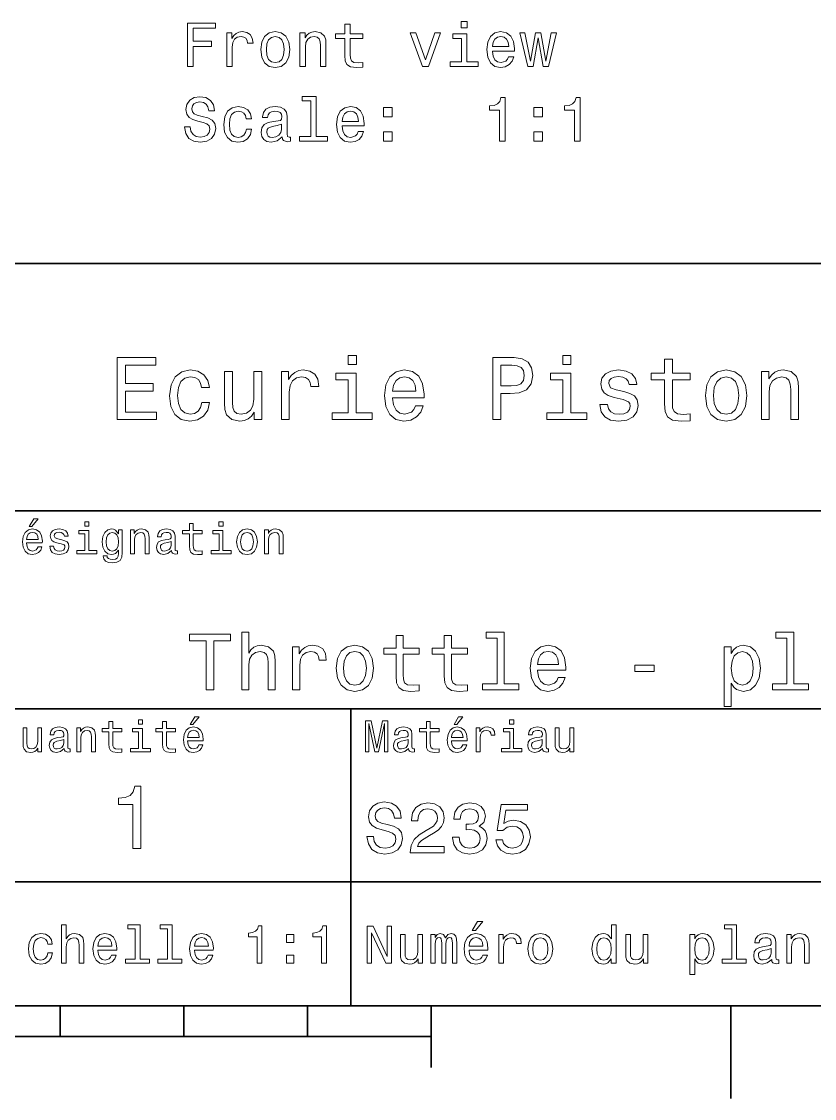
# Model space of a CAD drawing. Extents: x 0 to 297, y 0 to 210.
# Drawn here: x 165.4 to 229.5, y 2.5 to 89.5 of the extents above; entities that cross this region are included whole.
import ezdxf

# ---------------------------------------------------------------- set-up
doc = ezdxf.new("R2010")
doc.units = 0

msp = doc.modelspace()

# ---------------------------------------------------------------- linework, layer by layer
at = {"color": 7, "lineweight": 35}
for p, q in [((97, 70), (287, 70)), ((162, 50), (287, 50)), ((162, 34), (287, 34)), ((162, 20), (287, 20)), ((10, 10), (287, 10)), ((97, 10), (287, 10)), ((98.5, 7.5), (198.5, 7.5))]:
    msp.add_line(p, q, dxfattribs=at)
at = {"color": 7, "lineweight": 35, "ltscale": 0.35}
msp.add_line((192, 20), (192, 34), dxfattribs=at)
at = {"color": 7, "lineweight": 35, "ltscale": 0.25}
msp.add_line((192, 10), (192, 20), dxfattribs=at)
at = {"color": 7, "lineweight": 35, "ltscale": 0.0625}
for p, q in [((168.5, 10), (168.5, 7.5)), ((178.5, 10), (178.5, 7.5)), ((188.5, 10), (188.5, 7.5))]:
    msp.add_line(p, q, dxfattribs=at)
at = {"color": 7, "lineweight": 35, "ltscale": 0.125}
msp.add_line((198.5, 10), (198.5, 5), dxfattribs=at)
at = {"color": 7, "lineweight": 35, "ltscale": 0.1875}
msp.add_line((222.699997, 10), (222.699997, 2.5), dxfattribs=at)
at = {"color": 7, "lineweight": 13}
for points in [[(178.777924, 85.927078), (179.246948, 85.927078), (179.246948, 87.535866), (180.719574, 87.535866), (180.719574, 87.954453), (179.246948, 87.954453), (179.246948, 89.003448), (181.057465, 89.003448), (181.057465, 89.427078), (178.777924, 89.427078)], [(191.507034, 88.166275), (191.507034, 86.809647), (191.537292, 86.37088), (191.678497, 86.068291), (191.960922, 85.891777), (192.440033, 85.831261), (192.964523, 85.856476), (192.964523, 86.239761), (192.581238, 86.209496), (192.233261, 86.249847), (192.046661, 86.375923), (191.965973, 86.587738), (191.950836, 86.885292), (191.950836, 88.166275), (192.964523, 88.166275), (192.964523, 88.54451), (191.950836, 88.54451), (191.950836, 89.336304), (191.507034, 89.336304), (191.507034, 88.54451), (190.740463, 88.54451), (190.740463, 88.166275)], [(201.391754, 89.548119), (200.922745, 89.548119), (200.922745, 89.043793), (201.391754, 89.043793)], [(181.970291, 85.927078), (182.414093, 85.927078), (182.414093, 87.475349), (182.459488, 87.848549), (182.595657, 88.115837), (182.817551, 88.277222), (183.115097, 88.332695), (183.337006, 88.297394), (183.503433, 88.196533), (183.604294, 88.025063), (183.639603, 87.793076), (184.08844, 87.793076), (184.027924, 88.201576), (183.861496, 88.49408), (183.584122, 88.670593), (183.205887, 88.73111), (182.948669, 88.690765), (182.726776, 88.589905), (182.53009, 88.418434), (182.373749, 88.186447), (182.373749, 88.635292), (181.970291, 88.635292)], [(184.708771, 87.278664), (184.789459, 86.663391), (185.021439, 86.209496), (185.389603, 85.927078), (185.883835, 85.831261), (186.373032, 85.927078), (186.74118, 86.204453), (186.973175, 86.658348), (187.058914, 87.278664), (186.973175, 87.893936), (186.74118, 88.352867), (186.373032, 88.630249), (185.883835, 88.73111), (185.389603, 88.630249), (185.021439, 88.347824), (184.789459, 87.893936)], [(185.162659, 87.283707), (185.208038, 87.737595), (185.349258, 88.065407), (185.576202, 88.267136), (185.883835, 88.337738), (186.186432, 88.267136), (186.413376, 88.07045), (186.554581, 87.737595), (186.605011, 87.283707), (186.554581, 86.824776), (186.413376, 86.49192), (186.186432, 86.290192), (185.883835, 86.224632), (185.576202, 86.290192), (185.349258, 86.49192), (185.208038, 86.824776)], [(187.875916, 85.927078), (188.319717, 85.927078), (188.319717, 87.490479), (188.365097, 87.848549), (188.511353, 88.110794), (188.738297, 88.272179), (189.040894, 88.332695), (189.282974, 88.282265), (189.434265, 88.146095), (189.509918, 87.919151), (189.535126, 87.616562), (189.535126, 85.927078), (189.978943, 85.927078), (189.978943, 87.707336), (189.958771, 88.065407), (189.867981, 88.362961), (189.570435, 88.635292), (189.106461, 88.73111), (188.849258, 88.695808), (188.632401, 88.599991), (188.445801, 88.438606), (188.299545, 88.221748), (188.299545, 88.635292), (187.875916, 88.635292)], [(197.795944, 85.927078), (198.264954, 85.927078), (199.253433, 88.635292), (198.794495, 88.635292), (198.032974, 86.451576), (197.256317, 88.635292), (196.792343, 88.635292)], [(201.376633, 86.300278), (201.376633, 88.54451), (200.236862, 88.54451), (200.236862, 88.166275), (200.932831, 88.166275), (200.932831, 86.300278), (200.025055, 86.300278), (200.025055, 85.927078), (202.294495, 85.927078), (202.294495, 86.300278)], [(203.444351, 87.15258), (205.219574, 87.15258), (205.224609, 87.359352), (205.143921, 87.939323), (204.922028, 88.373047), (204.569, 88.635292), (204.099976, 88.73111), (203.641037, 88.630249), (203.28801, 88.347824), (203.061066, 87.888893), (202.980377, 87.283707), (203.05603, 86.663391), (203.282974, 86.209496), (203.630951, 85.927078), (204.084839, 85.831261), (204.47821, 85.89682), (204.80098, 86.068291), (205.03801, 86.340622), (205.174179, 86.703735), (204.735413, 86.703735), (204.644638, 86.502007), (204.513519, 86.350708), (204.14032, 86.229675), (203.852859, 86.285149), (203.636002, 86.461662), (203.494781, 86.749123), (203.444351, 87.137451)], [(203.444351, 87.52578), (203.499832, 87.873764), (203.636002, 88.130966), (203.842773, 88.287308), (204.115112, 88.342781), (204.382401, 88.287308), (204.589172, 88.130966), (204.71524, 87.873764), (204.760635, 87.52578)], [(206.732544, 85.927078), (207.136002, 88.226791), (207.539459, 85.927078), (207.963089, 85.927078), (208.628784, 88.635292), (208.200119, 88.635292), (207.751266, 86.335579), (207.352859, 88.635292), (206.914093, 88.635292), (206.515686, 86.335579), (206.066833, 88.635292), (205.643204, 88.635292), (206.308899, 85.927078)], [(179.014954, 81.035149), (178.55603, 81.035149), (178.656891, 80.500565), (178.909058, 80.107193), (179.297379, 79.870163), (179.821869, 79.784431), (180.341324, 79.86512), (180.72966, 80.087021), (180.976776, 80.435005), (181.067551, 80.893936), (180.991898, 81.30748), (180.78009, 81.574776), (180.437149, 81.751289), (179.97821, 81.882408), (179.584839, 81.978233), (179.327637, 82.08918), (179.181381, 82.250565), (179.136002, 82.502731), (179.181381, 82.729675), (179.312515, 82.901146), (179.514236, 83.017136), (179.791611, 83.05748), (180.074036, 83.00705), (180.295944, 82.87088), (180.4422, 82.643936), (180.512802, 82.336304), (180.971725, 82.336304), (180.971725, 82.34639), (180.891037, 82.82045), (180.654007, 83.173477), (180.280807, 83.395378), (179.776489, 83.471024), (179.322601, 83.395378), (178.969574, 83.183563), (178.74263, 82.855751), (178.661926, 82.432121), (178.727493, 82.053879), (178.919144, 81.796677), (179.221725, 81.625206), (179.635269, 81.49408), (180.043777, 81.37809), (180.35141, 81.267136), (180.53801, 81.105751), (180.603577, 80.843506), (180.54306, 80.576218), (180.386719, 80.374489), (180.149689, 80.248405), (179.842041, 80.208061), (179.499115, 80.263535), (179.236862, 80.424919), (179.070435, 80.687164)], [(188.758469, 83.12809), (188.758469, 80.253448), (187.845657, 80.253448), (187.845657, 79.880249), (190.110062, 79.880249), (190.110062, 80.253448), (189.202286, 80.253448), (189.202286, 83.501289), (188.062515, 83.501289), (188.062515, 83.12809)], [(204.009201, 79.880249), (204.468124, 79.880249), (204.468124, 83.405464), (204.125183, 83.405464), (204.034409, 83.097832), (203.852859, 82.891052), (203.57547, 82.77002), (203.1922, 82.729675), (203.1922, 82.371605), (204.009201, 82.371605)], [(210.081238, 79.880249), (210.540176, 79.880249), (210.540176, 83.405464), (210.197235, 83.405464), (210.106461, 83.097832), (209.924896, 82.891052), (209.647522, 82.77002), (209.264236, 82.729675), (209.264236, 82.371605), (210.081238, 82.371605)], [(183.528641, 81.690765), (183.967407, 81.690765), (183.876633, 82.094223), (183.659775, 82.411949), (183.321869, 82.608635), (182.883118, 82.68428), (182.398972, 82.58342), (182.030807, 82.300995), (181.798828, 81.842064), (181.718124, 81.226791), (181.793777, 80.616562), (182.020721, 80.162666), (182.378784, 79.880249), (182.867981, 79.784431), (183.301697, 79.860077), (183.639603, 80.071892), (183.871582, 80.404747), (183.972458, 80.848549), (183.548828, 80.848549), (183.473175, 80.566132), (183.331955, 80.354309), (183.130234, 80.22319), (182.883118, 80.182846), (182.575485, 80.248405), (182.353577, 80.450134), (182.217407, 80.777946), (182.172012, 81.24192), (182.217407, 81.695808), (182.358612, 82.023621), (182.585571, 82.225349), (182.883118, 82.295952), (183.145355, 82.250565), (183.342041, 82.134575), (183.473175, 81.942932)], [(186.448669, 80.233276), (186.448669, 80.218147), (186.473892, 80.046677), (186.549545, 79.925636), (186.867264, 79.829819), (187.11438, 79.870163), (187.11438, 80.213104), (187.008469, 80.197975), (186.867264, 80.263535), (186.842041, 80.465263), (186.842041, 81.867279), (186.781525, 82.225349), (186.605011, 82.477509), (186.297379, 82.628807), (185.863663, 82.68428), (185.440033, 82.623764), (185.12735, 82.452293), (184.930664, 82.185005), (184.865097, 81.831978), (184.865097, 81.80172), (185.263519, 81.80172), (185.298828, 82.013535), (185.409775, 82.164833), (185.591324, 82.255608), (185.848526, 82.290909), (186.095657, 82.265694), (186.272171, 82.190048), (186.378067, 82.058922), (186.413376, 81.877365), (186.393204, 81.66555), (186.312515, 81.559647), (186.110779, 81.509209), (185.732544, 81.468864), (185.298828, 81.37809), (184.99118, 81.216705), (184.809631, 80.964546), (184.75415, 80.591347), (184.804581, 80.258492), (184.960922, 80.011375), (185.213089, 79.855034), (185.561066, 79.799561), (186.03009, 79.905464)], [(191.300262, 81.105751), (193.075485, 81.105751), (193.080521, 81.312523), (192.999832, 81.892494), (192.777924, 82.326218), (192.424896, 82.588463), (191.955887, 82.68428), (191.496948, 82.58342), (191.143921, 82.300995), (190.916977, 81.842064), (190.836288, 81.236877), (190.911926, 80.616562), (191.138885, 80.162666), (191.486862, 79.880249), (191.94075, 79.784431), (192.334122, 79.849991), (192.656891, 80.021461), (192.893921, 80.293793), (193.03009, 80.656906), (192.591324, 80.656906), (192.500549, 80.455177), (192.369431, 80.303879), (191.996231, 80.182846), (191.708771, 80.238319), (191.491898, 80.414833), (191.350693, 80.702293), (191.300262, 81.090622)], [(191.300262, 81.478951), (191.355743, 81.826935), (191.491898, 82.084137), (191.698669, 82.240479), (191.971008, 82.295952), (192.238297, 82.240479), (192.445068, 82.084137), (192.571152, 81.826935), (192.616547, 81.478951)], [(194.643921, 81.837021), (195.33989, 81.837021), (195.33989, 82.588463), (194.643921, 82.588463)], [(206.78801, 81.837021), (207.483978, 81.837021), (207.483978, 82.588463), (206.78801, 82.588463)], [(186.398239, 80.828377), (186.337723, 80.566132), (186.176346, 80.364395), (185.934265, 80.233276), (185.636719, 80.187889), (185.445068, 80.213104), (185.308914, 80.293793), (185.223175, 80.435005), (185.197952, 80.631691), (185.218124, 80.808205), (185.298828, 80.93428), (185.621582, 81.075493), (186.03009, 81.136009), (186.398239, 81.25705)], [(194.643921, 79.880249), (195.33989, 79.880249), (195.33989, 80.631691), (194.643921, 80.631691)], [(206.78801, 79.880249), (207.483978, 79.880249), (207.483978, 80.631691), (206.78801, 80.631691)], [(173.109512, 57.381123), (176.279541, 57.381123), (176.279541, 57.986309), (173.772339, 57.986309), (173.772339, 59.679394), (176.005768, 59.679394), (176.005768, 60.277374), (173.772339, 60.277374), (173.772339, 61.775936), (176.221893, 61.775936), (176.221893, 62.381123), (173.109512, 62.381123)], [(192.439484, 62.554031), (191.769455, 62.554031), (191.769455, 61.833572), (192.439484, 61.833572)], [(203.462524, 57.381123), (204.125351, 57.381123), (204.125351, 59.492073), (204.860229, 59.492073), (205.602295, 59.528095), (206.193085, 59.780258), (206.574921, 60.270172), (206.704605, 60.940201), (206.603745, 61.559795), (206.315552, 62.013687), (205.840057, 62.287464), (205.191635, 62.381123), (203.462524, 62.381123)], [(209.788177, 62.554031), (209.118149, 62.554031), (209.118149, 61.833572), (209.788177, 61.833572)], [(217.353027, 60.579971), (217.353027, 58.64193), (217.396255, 58.015129), (217.597992, 57.582851), (218.001434, 57.330688), (218.685883, 57.244236), (219.43515, 57.280258), (219.43515, 57.827808), (218.887604, 57.78458), (218.390488, 57.842216), (218.123917, 58.022331), (218.008652, 58.324928), (217.98703, 58.75), (217.98703, 60.579971), (219.43515, 60.579971), (219.43515, 61.120316), (217.98703, 61.120316), (217.98703, 62.251438), (217.353027, 62.251438), (217.353027, 61.120316), (216.257935, 61.120316), (216.257935, 60.579971)], [(179.932281, 59.967579), (180.559082, 59.967579), (180.429398, 60.543945), (180.119598, 60.997837), (179.636887, 61.278816), (179.010086, 61.386887), (178.318436, 61.242794), (177.792511, 60.839336), (177.46109, 60.183716), (177.345825, 59.304752), (177.453888, 58.432995), (177.778091, 57.78458), (178.289627, 57.381123), (178.988464, 57.244236), (179.608063, 57.352303), (180.090775, 57.6549), (180.42218, 58.130402), (180.566284, 58.764408), (179.96109, 58.764408), (179.853027, 58.36095), (179.651291, 58.058357), (179.363113, 57.871037), (179.010086, 57.8134), (178.570602, 57.907059), (178.253601, 58.195244), (178.059082, 58.663544), (177.994232, 59.326366), (178.059082, 59.974781), (178.260803, 60.443081), (178.585007, 60.731266), (179.010086, 60.83213), (179.38472, 60.767288), (179.66571, 60.601585), (179.853027, 60.327808)], [(184.788177, 61.25), (184.154175, 61.25), (184.154175, 59.016571), (184.082123, 58.497837), (183.873199, 58.123196), (183.548996, 57.892651), (183.123917, 57.820602), (182.785294, 57.878242), (182.569168, 58.051151), (182.446686, 58.346542), (182.417862, 58.764408), (182.417862, 61.25), (181.783859, 61.25), (181.783859, 58.706772), (181.805481, 58.195244), (181.942368, 57.770172), (182.360229, 57.381123), (183.030258, 57.244236), (183.390488, 57.294666), (183.700287, 57.424351), (183.966858, 57.647694), (184.182999, 57.971901), (184.182999, 57.381123), (184.788177, 57.381123)], [(186.380402, 57.381123), (187.014404, 57.381123), (187.014404, 59.592937), (187.079254, 60.12608), (187.273773, 60.507923), (187.590775, 60.738472), (188.015854, 60.817722), (188.332855, 60.767288), (188.570602, 60.623199), (188.714691, 60.378242), (188.765121, 60.046829), (189.406342, 60.046829), (189.319885, 60.630402), (189.082123, 61.048271), (188.685883, 61.30043), (188.145538, 61.386887), (187.778091, 61.32925), (187.46109, 61.185158), (187.180115, 60.940201), (186.956772, 60.608788), (186.956772, 61.25), (186.380402, 61.25)], [(192.417862, 57.914265), (192.417862, 61.120316), (190.789627, 61.120316), (190.789627, 60.579971), (191.783859, 60.579971), (191.783859, 57.914265), (190.48703, 57.914265), (190.48703, 57.381123), (193.729111, 57.381123), (193.729111, 57.914265)], [(195.37175, 59.131844), (197.907776, 59.131844), (197.914978, 59.427231), (197.799713, 60.255764), (197.482712, 60.875359), (196.978378, 61.25), (196.30835, 61.386887), (195.65274, 61.242794), (195.148407, 60.839336), (194.824203, 60.183716), (194.708923, 59.319164), (194.817001, 58.432995), (195.141205, 57.78458), (195.638321, 57.381123), (196.286743, 57.244236), (196.848694, 57.337894), (197.309799, 57.582851), (197.648407, 57.971901), (197.842941, 58.490631), (197.216141, 58.490631), (197.086456, 58.20245), (196.899139, 57.986309), (196.365997, 57.8134), (195.955322, 57.892651), (195.645538, 58.14481), (195.443802, 58.555473), (195.37175, 59.110229)], [(205.01152, 61.76873), (205.443802, 61.725502), (205.760803, 61.588615), (205.94812, 61.336452), (206.01297, 60.940201), (205.940918, 60.522331), (205.746399, 60.270172), (205.414978, 60.140488), (204.96109, 60.104465), (204.125351, 60.104465), (204.125351, 61.76873)], [(209.766571, 57.914265), (209.766571, 61.120316), (208.138321, 61.120316), (208.138321, 60.579971), (209.132568, 60.579971), (209.132568, 57.914265), (207.835724, 57.914265), (207.835724, 57.381123), (211.077805, 57.381123), (211.077805, 57.914265)], [(214.060516, 59.636166), (213.44812, 59.780258), (212.994232, 59.945965), (212.842941, 60.28458), (212.886169, 60.522331), (213.03746, 60.695244), (213.282425, 60.803314), (213.635437, 60.846542), (213.97406, 60.803314), (214.240631, 60.67363), (214.413544, 60.479107), (214.485596, 60.219738), (215.105194, 60.219738), (215.105194, 60.23415), (214.997116, 60.70245), (214.701721, 61.069885), (214.240631, 61.30043), (213.635437, 61.386887), (213.023056, 61.30043), (212.57637, 61.062679), (212.29538, 60.709652), (212.208939, 60.262966), (212.273773, 59.830688), (212.475494, 59.528095), (212.806915, 59.311958), (213.289627, 59.16066), (213.995682, 58.987751), (214.427948, 58.807636), (214.543228, 58.663544), (214.586456, 58.447407), (214.521606, 58.180836), (214.348694, 57.979107), (214.067719, 57.849422), (213.693085, 57.806194), (213.296829, 57.849422), (213.008636, 58.000721), (212.814117, 58.245674), (212.734863, 58.584293), (212.122482, 58.584293), (212.223343, 58.007923), (212.518738, 57.590057), (212.98703, 57.337894), (213.635437, 57.244236), (214.312683, 57.337894), (214.809799, 57.590057), (215.112396, 57.993515), (215.220459, 58.519451), (215.141205, 58.973343), (214.917862, 59.283138), (214.55043, 59.484871)], [(220.65274, 59.311958), (220.768005, 58.432995), (221.099426, 57.78458), (221.625366, 57.381123), (222.331421, 57.244236), (223.030258, 57.381123), (223.556198, 57.777374), (223.887604, 58.425793), (224.010086, 59.311958), (223.887604, 60.190922), (223.556198, 60.846542), (223.030258, 61.242794), (222.331421, 61.386887), (221.625366, 61.242794), (221.099426, 60.839336), (220.768005, 60.190922)], [(225.177246, 57.381123), (225.811249, 57.381123), (225.811249, 59.614552), (225.876083, 60.12608), (226.085022, 60.500717), (226.409225, 60.731266), (226.841507, 60.817722), (227.187317, 60.745674), (227.403458, 60.551151), (227.511536, 60.226944), (227.547546, 59.794666), (227.547546, 57.381123), (228.181564, 57.381123), (228.181564, 59.924351), (228.15274, 60.435879), (228.023056, 60.86095), (227.597992, 61.25), (226.935165, 61.386887), (226.567719, 61.336452), (226.257935, 61.199566), (225.991364, 60.969017), (225.782425, 60.659222), (225.782425, 61.25), (225.177246, 61.25)], [(195.37175, 59.664986), (195.451004, 60.162102), (195.645538, 60.529537), (195.940918, 60.75288), (196.329971, 60.83213), (196.711807, 60.75288), (197.007202, 60.529537), (197.187317, 60.162102), (197.252167, 59.664986)], [(221.301147, 59.319164), (221.365997, 59.967579), (221.567719, 60.435879), (221.891937, 60.72406), (222.331421, 60.824928), (222.763687, 60.72406), (223.087891, 60.443081), (223.289627, 59.967579), (223.361679, 59.319164), (223.289627, 58.663544), (223.087891, 58.188038), (222.763687, 57.899853), (222.331421, 57.806194), (221.891937, 57.899853), (221.567719, 58.188038), (221.365997, 58.663544)], [(166.004318, 48.728386), (166.216858, 48.728386), (166.717575, 49.340778), (166.364548, 49.340778)], [(170.824203, 49.117435), (170.489197, 49.117435), (170.489197, 48.757202), (170.824203, 48.757202)], [(178.943802, 48.130402), (178.943802, 47.161381), (178.965424, 46.84798), (179.066284, 46.631844), (179.268005, 46.505764), (179.610229, 46.462536), (179.984863, 46.480545), (179.984863, 46.754322), (179.71109, 46.732708), (179.46254, 46.761528), (179.329254, 46.851585), (179.271606, 47.00288), (179.260803, 47.215416), (179.260803, 48.130402), (179.984863, 48.130402), (179.984863, 48.400574), (179.260803, 48.400574), (179.260803, 48.966137), (178.943802, 48.966137), (178.943802, 48.400574), (178.396255, 48.400574), (178.396255, 48.130402)], [(181.667145, 49.117435), (181.332138, 49.117435), (181.332138, 48.757202), (181.667145, 48.757202)], [(165.784576, 47.406338), (167.052597, 47.406338), (167.056198, 47.554035), (166.998566, 47.9683), (166.840057, 48.278099), (166.587891, 48.465416), (166.252884, 48.533859), (165.925079, 48.461815), (165.672913, 48.260086), (165.510803, 47.932278), (165.453171, 47.5), (165.507202, 47.056915), (165.669312, 46.732708), (165.917862, 46.530979), (166.242081, 46.462536), (166.523056, 46.509365), (166.753601, 46.631844), (166.922913, 46.826366), (167.020172, 47.085735), (166.706772, 47.085735), (166.641937, 46.941643), (166.548264, 46.833572), (166.281708, 46.747116), (166.07637, 46.786743), (165.921463, 46.912823), (165.820602, 47.118156), (165.784576, 47.395531)], [(165.784576, 47.672909), (165.824203, 47.921471), (165.921463, 48.105186), (166.069168, 48.216858), (166.263687, 48.256485), (166.454605, 48.216858), (166.60231, 48.105186), (166.692368, 47.921471), (166.724777, 47.672909)], [(168.623199, 47.658501), (168.317001, 47.730545), (168.090057, 47.8134), (168.014404, 47.982708), (168.036026, 48.101585), (168.111664, 48.188038), (168.234146, 48.242073), (168.41066, 48.263687), (168.579971, 48.242073), (168.713257, 48.177231), (168.799713, 48.079971), (168.835739, 47.950287), (169.145538, 47.950287), (169.145538, 47.957493), (169.091492, 48.191643), (168.943802, 48.375359), (168.713257, 48.490635), (168.41066, 48.533859), (168.104462, 48.490635), (167.881119, 48.371758), (167.740631, 48.195244), (167.697403, 47.971901), (167.729828, 47.755764), (167.830688, 47.604465), (167.996399, 47.496399), (168.237747, 47.42075), (168.590775, 47.334293), (168.806915, 47.244236), (168.864548, 47.172188), (168.886169, 47.064121), (168.853745, 46.930836), (168.767288, 46.829971), (168.626801, 46.765129), (168.439484, 46.743515), (168.241348, 46.765129), (168.09726, 46.840778), (168, 46.963257), (167.960373, 47.132565), (167.654175, 47.132565), (167.704605, 46.844379), (167.85231, 46.635445), (168.086456, 46.509365), (168.41066, 46.462536), (168.749283, 46.509365), (168.997833, 46.635445), (169.149139, 46.837173), (169.203171, 47.100143), (169.163544, 47.327087), (169.05188, 47.481987), (168.868149, 47.582851)], [(170.8134, 46.79755), (170.8134, 48.400574), (169.999283, 48.400574), (169.999283, 48.130402), (170.496399, 48.130402), (170.496399, 46.79755), (169.847977, 46.79755), (169.847977, 46.530979), (171.469025, 46.530979), (171.469025, 46.79755)], [(173.518738, 46.617435), (173.518738, 48.465416), (173.216141, 48.465416), (173.216141, 48.152016), (172.967575, 48.4366), (172.816284, 48.508644), (172.646973, 48.533859), (172.340775, 48.461815), (172.103027, 48.260086), (171.94812, 47.935879), (171.894089, 47.5), (171.94812, 47.060516), (172.103027, 46.736309), (172.340775, 46.530979), (172.646973, 46.462536), (172.819885, 46.487751), (172.963974, 46.552593), (173.216141, 46.826366), (173.216141, 46.552593), (173.187317, 46.336456), (173.108063, 46.181557), (172.956772, 46.091499), (172.729828, 46.059078), (172.531708, 46.080692), (172.391205, 46.134727), (172.30835, 46.228386), (172.283142, 46.354465), (171.976944, 46.354465), (171.976944, 46.340057), (172.023773, 46.109509), (172.167862, 45.9366), (172.398407, 45.824928), (172.711823, 45.785301), (173.086456, 45.839336), (173.335022, 45.990635), (173.47551, 46.253601)], [(172.221909, 47.5), (172.254318, 47.820606), (172.351593, 48.058357), (172.502884, 48.198845), (172.704605, 48.249279), (172.917145, 48.198845), (173.075653, 48.058357), (173.172913, 47.820606), (173.208939, 47.5), (173.172913, 47.172188), (173.075653, 46.938038), (172.917145, 46.793949), (172.704605, 46.747116), (172.502884, 46.793949), (172.351593, 46.938038), (172.254318, 47.175793)], [(174.181549, 46.530979), (174.498566, 46.530979), (174.498566, 47.647694), (174.530975, 47.903458), (174.635452, 48.090778), (174.797546, 48.206051), (175.013687, 48.249279), (175.1866, 48.213257), (175.294662, 48.115993), (175.348709, 47.953888), (175.366714, 47.737751), (175.366714, 46.530979), (175.683716, 46.530979), (175.683716, 47.802593), (175.669312, 48.058357), (175.604462, 48.270893), (175.391937, 48.465416), (175.060516, 48.533859), (174.876801, 48.508644), (174.721909, 48.440201), (174.588623, 48.324928), (174.484146, 48.170029), (174.484146, 48.465416), (174.181549, 48.465416)], [(177.499283, 46.783142), (177.499283, 46.772335), (177.517288, 46.649857), (177.57132, 46.5634), (177.798264, 46.494957), (177.974777, 46.523773), (177.974777, 46.76873), (177.899139, 46.757923), (177.798264, 46.804756), (177.780258, 46.948845), (177.780258, 47.950287), (177.73703, 48.206051), (177.610947, 48.386166), (177.391205, 48.494236), (177.081406, 48.533859), (176.778824, 48.490635), (176.555481, 48.368156), (176.414978, 48.177231), (176.368149, 47.925072), (176.368149, 47.903458), (176.65274, 47.903458), (176.677948, 48.054756), (176.757202, 48.162823), (176.886887, 48.227665), (177.070602, 48.25288), (177.247116, 48.234871), (177.373199, 48.180836), (177.448853, 48.087173), (177.47406, 47.957493), (177.459656, 47.806194), (177.402023, 47.730545), (177.257919, 47.694523), (176.987747, 47.665707), (176.677948, 47.600864), (176.458206, 47.485592), (176.328537, 47.305473), (176.28891, 47.038906), (176.324921, 46.801151), (176.4366, 46.624638), (176.616714, 46.512966), (176.86528, 46.473343), (177.200287, 46.548992)], [(181.656342, 46.79755), (181.656342, 48.400574), (180.842224, 48.400574), (180.842224, 48.130402), (181.33934, 48.130402), (181.33934, 46.79755), (180.690918, 46.79755), (180.690918, 46.530979), (182.311966, 46.530979), (182.311966, 46.79755)], [(182.762253, 47.496399), (182.819885, 47.056915), (182.985596, 46.732708), (183.248566, 46.530979), (183.601593, 46.462536), (183.951004, 46.530979), (184.213974, 46.729107), (184.379684, 47.053314), (184.440918, 47.496399), (184.379684, 47.935879), (184.213974, 48.263687), (183.951004, 48.461815), (183.601593, 48.533859), (183.248566, 48.461815), (182.985596, 48.260086), (182.819885, 47.935879)], [(183.086456, 47.5), (183.118881, 47.824207), (183.219742, 48.058357), (183.381851, 48.20245), (183.601593, 48.25288), (183.817719, 48.20245), (183.979828, 48.061958), (184.080688, 47.824207), (184.116714, 47.5), (184.080688, 47.172188), (183.979828, 46.934437), (183.817719, 46.790344), (183.601593, 46.743515), (183.381851, 46.790344), (183.219742, 46.934437), (183.118881, 47.172188)], [(185.024506, 46.530979), (185.341492, 46.530979), (185.341492, 47.647694), (185.373917, 47.903458), (185.478394, 48.090778), (185.640488, 48.206051), (185.856628, 48.249279), (186.029541, 48.213257), (186.137604, 48.115993), (186.19165, 47.953888), (186.209656, 47.737751), (186.209656, 46.530979), (186.526657, 46.530979), (186.526657, 47.802593), (186.512253, 48.058357), (186.447403, 48.270893), (186.234879, 48.465416), (185.903458, 48.533859), (185.719742, 48.508644), (185.56485, 48.440201), (185.431564, 48.324928), (185.327087, 48.170029), (185.327087, 48.465416), (185.024506, 48.465416)], [(177.463257, 47.208214), (177.420029, 47.020893), (177.304749, 46.876801), (177.131851, 46.783142), (176.919312, 46.750721), (176.782425, 46.76873), (176.68515, 46.826366), (176.623917, 46.927231), (176.605911, 47.067722), (176.620316, 47.193802), (176.677948, 47.283859), (176.908508, 47.384727), (177.200287, 47.427952), (177.463257, 47.514408)], [(183.171478, 35.530258), (183.742081, 35.530258), (183.742081, 37.540344), (183.800446, 38.000721), (183.98848, 38.337894), (184.280273, 38.545387), (184.669312, 38.623199), (184.98056, 38.558357), (185.175079, 38.383286), (185.272339, 38.091499), (185.304764, 37.70245), (185.304764, 35.530258), (185.875366, 35.530258), (185.875366, 37.819164), (185.849426, 38.279537), (185.732712, 38.662102), (185.350159, 39.012245), (184.753616, 39.135445), (184.429398, 39.090057), (184.150589, 38.966858), (183.91716, 38.772331), (183.742081, 38.506485), (183.742081, 40.185879), (183.171478, 40.185879)], [(203.823486, 39.706051), (203.823486, 36.010086), (202.649857, 36.010086), (202.649857, 35.530258), (205.561249, 35.530258), (205.561249, 36.010086), (204.394104, 36.010086), (204.394104, 40.185879), (202.92868, 40.185879), (202.92868, 39.706051)], [(227.244232, 39.706051), (227.244232, 36.010086), (226.070618, 36.010086), (226.070618, 35.530258), (228.981995, 35.530258), (228.981995, 36.010086), (227.81485, 36.010086), (227.81485, 40.185879), (226.349426, 40.185879), (226.349426, 39.706051)], [(180.311966, 35.530258), (180.908508, 35.530258), (180.908508, 39.485588), (182.270172, 39.485588), (182.270172, 40.030258), (178.943817, 40.030258), (178.943817, 39.485588), (180.311966, 39.485588)], [(195.646988, 38.409222), (195.646988, 36.664986), (195.685883, 36.100864), (195.867447, 35.711815), (196.23056, 35.484871), (196.846558, 35.407059), (197.520905, 35.43948), (197.520905, 35.932274), (197.028107, 35.893372), (196.580704, 35.945244), (196.34079, 36.107349), (196.237045, 36.379681), (196.21759, 36.762245), (196.21759, 38.409222), (197.520905, 38.409222), (197.520905, 38.895531), (196.21759, 38.895531), (196.21759, 39.913544), (195.646988, 39.913544), (195.646988, 38.895531), (194.661392, 38.895531), (194.661392, 38.409222)], [(199.550446, 38.409222), (199.550446, 36.664986), (199.58934, 36.100864), (199.770905, 35.711815), (200.134018, 35.484871), (200.75, 35.407059), (201.424362, 35.43948), (201.424362, 35.932274), (200.931564, 35.893372), (200.484161, 35.945244), (200.244247, 36.107349), (200.140503, 36.379681), (200.121048, 36.762245), (200.121048, 38.409222), (201.424362, 38.409222), (201.424362, 38.895531), (200.121048, 38.895531), (200.121048, 39.913544), (199.550446, 39.913544), (199.550446, 38.895531), (198.56485, 38.895531), (198.56485, 38.409222)], [(187.28891, 35.530258), (187.859512, 35.530258), (187.859512, 37.520893), (187.917877, 38.000721), (188.092941, 38.344379), (188.37825, 38.551872), (188.760818, 38.623199), (189.046112, 38.577808), (189.260101, 38.448124), (189.389771, 38.227665), (189.435165, 37.929394), (190.012253, 37.929394), (189.934448, 38.454609), (189.720474, 38.830692), (189.363846, 39.057636), (188.877533, 39.135445), (188.546844, 39.083572), (188.261536, 38.953888), (188.008652, 38.733429), (187.807648, 38.435158), (187.807648, 39.012245), (187.28891, 39.012245)], [(190.809799, 37.268009), (190.913544, 36.476944), (191.211823, 35.893372), (191.685165, 35.530258), (192.320618, 35.407059), (192.94957, 35.530258), (193.422913, 35.886887), (193.721191, 36.470459), (193.831421, 37.268009), (193.721191, 38.059078), (193.422913, 38.649136), (192.94957, 39.005764), (192.320618, 39.135445), (191.685165, 39.005764), (191.211823, 38.642651), (190.913544, 38.059078)], [(191.393372, 37.274494), (191.451736, 37.858067), (191.633286, 38.279537), (191.925079, 38.538902), (192.320618, 38.629681), (192.709656, 38.538902), (193.00145, 38.286022), (193.182999, 37.858067), (193.247849, 37.274494), (193.182999, 36.684437), (193.00145, 36.256481), (192.709656, 35.997116), (192.320618, 35.912823), (191.925079, 35.997116), (191.633286, 36.256481), (191.451736, 36.684437)], [(207.091507, 37.105907), (209.373932, 37.105907), (209.380402, 37.371758), (209.276672, 38.117435), (208.991364, 38.675072), (208.537476, 39.012245), (207.934448, 39.135445), (207.344391, 39.005764), (206.890503, 38.642651), (206.598709, 38.052593), (206.494965, 37.274494), (206.592224, 36.476944), (206.884018, 35.893372), (207.331421, 35.530258), (207.914993, 35.407059), (208.420761, 35.491352), (208.835739, 35.711815), (209.140503, 36.061958), (209.315567, 36.528816), (208.75145, 36.528816), (208.634735, 36.269451), (208.466141, 36.074928), (207.986313, 35.919308), (207.61673, 35.990631), (207.337906, 36.217579), (207.156342, 36.587173), (207.091507, 37.086452)], [(207.091507, 37.585735), (207.162827, 38.033138), (207.337906, 38.363831), (207.60376, 38.564842), (207.953903, 38.636166), (208.297562, 38.564842), (208.563416, 38.363831), (208.72551, 38.033138), (208.783875, 37.585735)], [(222.744232, 38.474064), (222.744232, 39.012245), (222.173645, 39.012245), (222.173645, 34.181557), (222.744232, 34.181557), (222.744232, 36.061958), (222.945251, 35.757202), (223.172195, 35.556194), (223.742798, 35.407059), (224.287476, 35.530258), (224.715424, 35.899857), (224.994232, 36.483429), (225.097992, 37.274494), (224.994232, 38.059078), (224.715424, 38.642651), (224.287476, 39.005764), (223.742798, 39.135445), (223.431564, 39.096542), (223.16571, 38.973343), (222.938766, 38.76585)], [(223.645538, 35.919308), (223.26297, 36.003601), (222.984161, 36.262966), (222.809082, 36.684437), (222.750732, 37.274494), (222.809082, 37.858067), (222.984161, 38.279537), (223.26297, 38.532421), (223.645538, 38.623199), (223.995682, 38.532421), (224.274506, 38.273052), (224.44957, 37.851585), (224.514404, 37.274494), (224.44957, 36.690922), (224.274506, 36.262966), (223.995682, 36.003601)], [(214.956787, 37.015129), (216.52594, 37.015129), (216.52594, 37.527378), (214.956787, 37.527378)], [(175.161377, 33.117435), (174.82637, 33.117435), (174.82637, 32.757202), (175.161377, 32.757202)], [(179.015854, 32.728386), (179.228394, 32.728386), (179.729111, 33.340778), (179.376083, 33.340778)], [(200.341492, 32.728386), (200.554031, 32.728386), (201.054749, 33.340778), (200.701736, 33.340778)], [(205.161377, 33.117435), (204.82637, 33.117435), (204.82637, 32.757202), (205.161377, 32.757202)], [(166.998566, 32.465416), (166.681549, 32.465416), (166.681549, 31.348703), (166.645538, 31.089336), (166.541061, 30.902016), (166.378967, 30.786743), (166.166428, 30.750719), (165.997116, 30.779539), (165.889053, 30.865993), (165.827805, 31.013687), (165.8134, 31.222622), (165.8134, 32.465416), (165.496399, 32.465416), (165.496399, 31.193804), (165.507202, 30.93804), (165.575653, 30.725504), (165.784576, 30.530979), (166.119598, 30.462536), (166.299713, 30.487751), (166.454605, 30.552593), (166.587891, 30.664265), (166.695969, 30.826368), (166.695969, 30.530979), (166.998566, 30.530979)], [(168.824921, 30.78314), (168.824921, 30.772333), (168.842941, 30.649855), (168.896973, 30.5634), (169.123917, 30.494957), (169.30043, 30.523775), (169.30043, 30.768732), (169.224777, 30.757925), (169.123917, 30.804754), (169.105911, 30.948847), (169.105911, 31.950287), (169.062683, 32.206051), (168.9366, 32.386166), (168.716858, 32.494236), (168.407059, 32.533859), (168.104462, 32.490635), (167.881119, 32.368156), (167.740631, 32.177231), (167.693802, 31.925072), (167.693802, 31.903458), (167.978394, 31.903458), (168.003601, 32.054756), (168.082855, 32.162823), (168.21254, 32.227665), (168.396255, 32.25288), (168.572769, 32.234871), (168.698853, 32.180836), (168.77449, 32.087173), (168.799713, 31.957493), (168.785309, 31.806194), (168.727661, 31.730547), (168.583572, 31.694523), (168.3134, 31.665705), (168.003601, 31.600864), (167.783859, 31.48559), (167.654175, 31.305475), (167.614548, 31.038904), (167.650574, 30.801151), (167.762253, 30.62464), (167.942368, 30.512968), (168.190918, 30.473343), (168.52594, 30.54899)], [(169.844376, 30.530979), (170.161377, 30.530979), (170.161377, 31.647694), (170.193802, 31.903458), (170.298279, 32.090778), (170.460373, 32.206051), (170.676514, 32.249279), (170.849426, 32.213257), (170.957489, 32.115993), (171.011536, 31.95389), (171.029541, 31.737751), (171.029541, 30.530979), (171.346542, 30.530979), (171.346542, 31.802593), (171.332138, 32.058357), (171.267288, 32.270893), (171.054749, 32.465416), (170.723343, 32.533859), (170.539627, 32.508644), (170.38472, 32.440201), (170.251434, 32.324928), (170.146973, 32.170029), (170.146973, 32.465416), (169.844376, 32.465416)], [(172.438034, 32.130402), (172.438034, 31.161383), (172.459656, 30.847982), (172.560516, 30.631844), (172.762253, 30.505762), (173.104462, 30.462536), (173.479111, 30.480547), (173.479111, 30.754322), (173.205338, 30.732708), (172.956772, 30.761526), (172.823486, 30.851583), (172.765854, 31.002882), (172.755035, 31.215418), (172.755035, 32.130402), (173.479111, 32.130402), (173.479111, 32.400574), (172.755035, 32.400574), (172.755035, 32.966137), (172.438034, 32.966137), (172.438034, 32.400574), (171.890488, 32.400574), (171.890488, 32.130402)], [(175.150574, 30.79755), (175.150574, 32.400574), (174.336456, 32.400574), (174.336456, 32.130402), (174.833572, 32.130402), (174.833572, 30.79755), (174.185165, 30.79755), (174.185165, 30.530979), (175.806198, 30.530979), (175.806198, 30.79755)], [(176.775223, 32.130402), (176.775223, 31.161383), (176.796829, 30.847982), (176.89769, 30.631844), (177.099426, 30.505762), (177.44165, 30.462536), (177.816284, 30.480547), (177.816284, 30.754322), (177.542511, 30.732708), (177.293945, 30.761526), (177.16066, 30.851583), (177.103027, 31.002882), (177.092224, 31.215418), (177.092224, 32.130402), (177.816284, 32.130402), (177.816284, 32.400574), (177.092224, 32.400574), (177.092224, 32.966137), (176.775223, 32.966137), (176.775223, 32.400574), (176.227661, 32.400574), (176.227661, 32.130402)], [(178.796112, 31.40634), (180.064117, 31.40634), (180.067719, 31.554033), (180.010086, 31.9683), (179.851593, 32.278099), (179.599426, 32.465416), (179.264404, 32.533859), (178.9366, 32.461815), (178.684433, 32.260086), (178.522339, 31.932276), (178.464691, 31.5), (178.518738, 31.056915), (178.680832, 30.732708), (178.929398, 30.530979), (179.253601, 30.462536), (179.534576, 30.509365), (179.765137, 30.631844), (179.934433, 30.826368), (180.031708, 31.085733), (179.718292, 31.085733), (179.653458, 30.941643), (179.559799, 30.833572), (179.293228, 30.747118), (179.087891, 30.786743), (178.932999, 30.912823), (178.832138, 31.118155), (178.796112, 31.395533)], [(178.796112, 31.672911), (178.835739, 31.921469), (178.932999, 32.105186), (179.080688, 32.216858), (179.275208, 32.256485), (179.466141, 32.216858), (179.613831, 32.105186), (179.703888, 31.921469), (179.736313, 31.672911)], [(193.183716, 30.530979), (193.46109, 30.530979), (193.46109, 32.80043), (193.929398, 30.530979), (194.239197, 30.530979), (194.703888, 32.80043), (194.703888, 30.530979), (194.984863, 30.530979), (194.984863, 33.030979), (194.545395, 33.030979), (194.08429, 30.826368), (193.626801, 33.030979), (193.183716, 33.030979)], [(196.656342, 30.78314), (196.656342, 30.772333), (196.674347, 30.649855), (196.728394, 30.5634), (196.955338, 30.494957), (197.131851, 30.523775), (197.131851, 30.768732), (197.056198, 30.757925), (196.955338, 30.804754), (196.937317, 30.948847), (196.937317, 31.950287), (196.894089, 32.206051), (196.768005, 32.386166), (196.548264, 32.494236), (196.23848, 32.533859), (195.935883, 32.490635), (195.71254, 32.368156), (195.572052, 32.177231), (195.525223, 31.925072), (195.525223, 31.903458), (195.809799, 31.903458), (195.835022, 32.054756), (195.914261, 32.162823), (196.043945, 32.227665), (196.227661, 32.25288), (196.404175, 32.234871), (196.530258, 32.180836), (196.605911, 32.087173), (196.631119, 31.957493), (196.616714, 31.806194), (196.559082, 31.730547), (196.414978, 31.694523), (196.144806, 31.665705), (195.835022, 31.600864), (195.61528, 31.48559), (195.485596, 31.305475), (195.445969, 31.038904), (195.481995, 30.801151), (195.593658, 30.62464), (195.773773, 30.512968), (196.022339, 30.473343), (196.357346, 30.54899)], [(198.100861, 32.130402), (198.100861, 31.161383), (198.122482, 30.847982), (198.223343, 30.631844), (198.425079, 30.505762), (198.767288, 30.462536), (199.141937, 30.480547), (199.141937, 30.754322), (198.868149, 30.732708), (198.619598, 30.761526), (198.486313, 30.851583), (198.42868, 31.002882), (198.417862, 31.215418), (198.417862, 32.130402), (199.141937, 32.130402), (199.141937, 32.400574), (198.417862, 32.400574), (198.417862, 32.966137), (198.100861, 32.966137), (198.100861, 32.400574), (197.553314, 32.400574), (197.553314, 32.130402)], [(200.121765, 31.40634), (201.389771, 31.40634), (201.393372, 31.554033), (201.335739, 31.9683), (201.177231, 32.278099), (200.925079, 32.465416), (200.590057, 32.533859), (200.262253, 32.461815), (200.010086, 32.260086), (199.847977, 31.932276), (199.790344, 31.5), (199.844376, 31.056915), (200.006485, 30.732708), (200.255051, 30.530979), (200.579254, 30.462536), (200.860229, 30.509365), (201.090775, 30.631844), (201.260086, 30.826368), (201.357346, 31.085733), (201.043945, 31.085733), (200.979111, 30.941643), (200.885452, 30.833572), (200.618881, 30.747118), (200.413544, 30.786743), (200.258652, 30.912823), (200.157776, 31.118155), (200.121765, 31.395533)], [(200.121765, 31.672911), (200.161377, 31.921469), (200.258652, 32.105186), (200.406342, 32.216858), (200.600861, 32.256485), (200.791794, 32.216858), (200.939484, 32.105186), (201.029541, 31.921469), (201.061966, 31.672911)], [(202.131851, 30.530979), (202.448853, 30.530979), (202.448853, 31.636887), (202.481262, 31.903458), (202.578537, 32.094379), (202.73703, 32.209652), (202.94957, 32.249279), (203.108063, 32.224064), (203.226944, 32.152016), (203.298996, 32.029537), (203.324203, 31.863832), (203.644806, 31.863832), (203.601593, 32.155621), (203.482712, 32.364552), (203.284576, 32.490635), (203.014404, 32.533859), (202.830688, 32.505043), (202.672195, 32.432995), (202.531708, 32.310516), (202.420029, 32.144814), (202.420029, 32.465416), (202.131851, 32.465416)], [(205.150574, 30.79755), (205.150574, 32.400574), (204.336456, 32.400574), (204.336456, 32.130402), (204.833572, 32.130402), (204.833572, 30.79755), (204.185165, 30.79755), (204.185165, 30.530979), (205.806198, 30.530979), (205.806198, 30.79755)], [(207.499283, 30.78314), (207.499283, 30.772333), (207.517288, 30.649855), (207.57132, 30.5634), (207.798264, 30.494957), (207.974777, 30.523775), (207.974777, 30.768732), (207.899139, 30.757925), (207.798264, 30.804754), (207.780258, 30.948847), (207.780258, 31.950287), (207.73703, 32.206051), (207.610947, 32.386166), (207.391205, 32.494236), (207.081406, 32.533859), (206.778824, 32.490635), (206.555481, 32.368156), (206.414978, 32.177231), (206.368149, 31.925072), (206.368149, 31.903458), (206.65274, 31.903458), (206.677948, 32.054756), (206.757202, 32.162823), (206.886887, 32.227665), (207.070602, 32.25288), (207.247116, 32.234871), (207.373199, 32.180836), (207.448853, 32.087173), (207.47406, 31.957493), (207.459656, 31.806194), (207.402023, 31.730547), (207.257919, 31.694523), (206.987747, 31.665705), (206.677948, 31.600864), (206.458206, 31.48559), (206.328537, 31.305475), (206.28891, 31.038904), (206.324921, 30.801151), (206.4366, 30.62464), (206.616714, 30.512968), (206.86528, 30.473343), (207.200287, 30.54899)], [(210.010086, 32.465416), (209.693085, 32.465416), (209.693085, 31.348703), (209.657059, 31.089336), (209.552597, 30.902016), (209.390488, 30.786743), (209.177948, 30.750719), (209.008636, 30.779539), (208.900574, 30.865993), (208.83934, 31.013687), (208.824921, 31.222622), (208.824921, 32.465416), (208.507919, 32.465416), (208.507919, 31.193804), (208.518738, 30.93804), (208.587173, 30.725504), (208.796112, 30.530979), (209.131119, 30.462536), (209.311234, 30.487751), (209.466141, 30.552593), (209.599426, 30.664265), (209.707489, 30.826368), (209.707489, 30.530979), (210.010086, 30.530979)], [(168.78891, 31.208212), (168.745682, 31.020893), (168.630402, 30.876801), (168.457489, 30.78314), (168.244965, 30.750719), (168.108063, 30.768732), (168.010803, 30.826368), (167.94957, 30.927233), (167.931549, 31.067722), (167.945969, 31.193804), (168.003601, 31.283861), (168.234146, 31.384726), (168.52594, 31.427954), (168.78891, 31.514408)], [(196.620316, 31.208212), (196.577087, 31.020893), (196.461823, 30.876801), (196.28891, 30.78314), (196.07637, 30.750719), (195.939484, 30.768732), (195.842224, 30.826368), (195.780975, 30.927233), (195.76297, 31.067722), (195.777374, 31.193804), (195.835022, 31.283861), (196.065567, 31.384726), (196.357346, 31.427954), (196.620316, 31.514408)], [(207.463257, 31.208212), (207.420029, 31.020893), (207.304749, 30.876801), (207.131851, 30.78314), (206.919312, 30.750719), (206.782425, 30.768732), (206.68515, 30.826368), (206.623917, 30.927233), (206.605911, 31.067722), (206.620316, 31.193804), (206.677948, 31.283861), (206.908508, 31.384726), (207.200287, 31.427954), (207.463257, 31.514408)], [(174.370316, 22.700289), (175.025925, 22.700289), (175.025925, 27.736313), (174.536011, 27.736313), (174.406326, 27.296831), (174.146973, 27.001442), (173.750717, 26.828531), (173.203171, 26.770893), (173.203171, 26.259367), (174.370316, 26.259367)], [(193.824203, 23.680117), (193.299713, 23.680117), (193.414978, 23.069164), (193.703171, 22.619596), (194.146973, 22.348703), (194.746399, 22.250721), (195.340057, 22.342941), (195.783859, 22.596542), (196.066284, 22.994238), (196.170029, 23.518732), (196.083572, 23.991356), (195.841492, 24.296831), (195.44957, 24.49856), (194.925079, 24.648417), (194.47551, 24.757925), (194.181549, 24.884727), (194.014404, 25.069164), (193.96254, 25.357349), (194.014404, 25.616714), (194.164261, 25.812681), (194.394806, 25.945246), (194.711823, 25.991356), (195.034576, 25.933718), (195.288177, 25.778099), (195.455338, 25.518732), (195.536026, 25.167149), (196.060516, 25.167149), (196.060516, 25.178675), (195.968292, 25.720463), (195.697403, 26.12392), (195.270889, 26.377522), (194.694519, 26.463978), (194.175797, 26.377522), (193.772339, 26.135448), (193.51297, 25.760807), (193.420746, 25.276657), (193.495682, 24.844381), (193.714691, 24.550434), (194.060516, 24.354467), (194.533142, 24.204613), (195, 24.072046), (195.351578, 23.945246), (195.564835, 23.760807), (195.639771, 23.461096), (195.570602, 23.155621), (195.391937, 22.925074), (195.121033, 22.780981), (194.769455, 22.734871), (194.377518, 22.798271), (194.077805, 22.98271), (193.887604, 23.282421)], [(196.798264, 22.360231), (199.547546, 22.360231), (199.547546, 22.855909), (197.374634, 22.855909), (197.495682, 23.126802), (197.703171, 23.351585), (198.342941, 23.760807), (198.682999, 23.933718), (199.0634, 24.181557), (199.33429, 24.469742), (199.489914, 24.809799), (199.547546, 25.195967), (199.44957, 25.680117), (199.17868, 26.06052), (198.763687, 26.302595), (198.227661, 26.38905), (197.674347, 26.291067), (197.253601, 26.020174), (196.982712, 25.587896), (196.890488, 25.017292), (196.890488, 24.9366), (197.414978, 24.9366), (197.414978, 24.98271), (197.466858, 25.374641), (197.622482, 25.662825), (197.870316, 25.847263), (198.198853, 25.910664), (198.533142, 25.853027), (198.780975, 25.708935), (198.942368, 25.48415), (199, 25.201729), (198.959656, 24.9366), (198.850143, 24.711817), (198.66571, 24.51585), (198.412109, 24.342941), (198.072052, 24.158503), (197.507202, 23.801153), (197.109512, 23.42075), (196.873199, 22.959656), (196.798264, 22.377522)], [(200.221909, 23.616716), (200.221909, 23.57637), (200.314117, 23.023056), (200.585022, 22.60807), (201.01152, 22.342941), (201.57637, 22.244957), (202.175797, 22.342941), (202.625366, 22.596542), (202.913544, 23), (203.017288, 23.518732), (202.971176, 23.858791), (202.844376, 24.135448), (202.636887, 24.348703), (202.360229, 24.504324), (202.734863, 24.815563), (202.867432, 25.311239), (202.780975, 25.760807), (202.533142, 26.100864), (202.129684, 26.314121), (201.57637, 26.38905), (201.057632, 26.296831), (200.659943, 26.043228), (200.400574, 25.639771), (200.314117, 25.103746), (200.314117, 25.063402), (200.827087, 25.063402), (200.873199, 25.432278), (201.023056, 25.697407), (201.265137, 25.858791), (201.605194, 25.916428), (201.904892, 25.870317), (202.123917, 25.749281), (202.256485, 25.553314), (202.30835, 25.288185), (202.256485, 25.005764), (202.118149, 24.815563), (201.876083, 24.700289), (201.547546, 24.665707), (201.322769, 24.671471), (201.322769, 24.216139), (201.605194, 24.227667), (201.968292, 24.175793), (202.239197, 24.037464), (202.400574, 23.812681), (202.458206, 23.518732), (202.394806, 23.184439), (202.227661, 22.9366), (201.96254, 22.780981), (201.610947, 22.729107), (201.247833, 22.786745), (200.982712, 22.959656), (200.815567, 23.236313), (200.752167, 23.616716)], [(203.714691, 23.40346), (203.841492, 22.930836), (204.123917, 22.56196), (204.53891, 22.331413), (205.069168, 22.244957), (205.651291, 22.348703), (206.106628, 22.631124), (206.394806, 23.080692), (206.504318, 23.657061), (206.406342, 24.193085), (206.129684, 24.613834), (205.697403, 24.884727), (205.138336, 24.98271), (204.706055, 24.913546), (204.371765, 24.723343), (204.533142, 25.801153), (206.285309, 25.801153), (206.285309, 26.273777), (204.146973, 26.273777), (203.829971, 24.152739), (204.291061, 24.152739), (204.625366, 24.423632), (205.05188, 24.521614), (205.420746, 24.458214), (205.703171, 24.273777), (205.881851, 23.991356), (205.945251, 23.628242), (205.881851, 23.265131), (205.697403, 22.98271), (205.414978, 22.804035), (205.05188, 22.740635), (204.746399, 22.780981), (204.510086, 22.913546), (204.337173, 23.121038), (204.250717, 23.40346)], [(201.809799, 16.065563), (202.06485, 16.065563), (202.66571, 16.800432), (202.242081, 16.800432)], [(167.48703, 14.980548), (167.863113, 14.980548), (167.785309, 15.326369), (167.599426, 15.598703), (167.309799, 15.767292), (166.933716, 15.832133), (166.518738, 15.745678), (166.203171, 15.503603), (166.004318, 15.110231), (165.935165, 14.582853), (166, 14.059798), (166.194519, 13.67075), (166.501434, 13.428675), (166.920746, 13.346542), (167.292511, 13.411384), (167.582138, 13.592939), (167.780975, 13.878242), (167.867432, 14.258646), (167.504318, 14.258646), (167.439484, 14.016571), (167.318451, 13.835014), (167.145538, 13.722623), (166.933716, 13.688041), (166.670029, 13.744237), (166.479828, 13.917148), (166.363113, 14.198127), (166.324203, 14.595821), (166.363113, 14.984871), (166.484146, 15.26585), (166.67868, 15.438761), (166.933716, 15.49928), (167.158508, 15.460375), (167.327087, 15.360951), (167.439484, 15.196686)], [(168.610947, 13.428675), (168.991348, 13.428675), (168.991348, 14.768732), (169.030258, 15.075649), (169.155624, 15.300432), (169.350143, 15.438761), (169.609512, 15.490635), (169.817001, 15.447407), (169.946686, 15.330692), (170.011536, 15.136168), (170.033142, 14.876801), (170.033142, 13.428675), (170.413544, 13.428675), (170.413544, 14.954612), (170.396255, 15.261528), (170.318451, 15.516571), (170.0634, 15.75), (169.66571, 15.832133), (169.44957, 15.801874), (169.263687, 15.719741), (169.108063, 15.590058), (168.991348, 15.412825), (168.991348, 16.532421), (168.610947, 16.532421)], [(171.546112, 14.479107), (173.067719, 14.479107), (173.072052, 14.656341), (173.002884, 15.153459), (172.812683, 15.525217), (172.510086, 15.75), (172.108063, 15.832133), (171.714691, 15.745678), (171.412109, 15.503603), (171.217575, 15.110231), (171.148422, 14.591499), (171.213257, 14.059798), (171.407776, 13.67075), (171.706055, 13.428675), (172.095108, 13.346542), (172.432281, 13.402739), (172.708939, 13.549712), (172.912109, 13.783141), (173.028824, 14.09438), (172.65274, 14.09438), (172.574936, 13.92147), (172.46254, 13.791787), (172.142654, 13.688041), (171.896255, 13.735591), (171.710373, 13.886888), (171.58934, 14.133286), (171.546112, 14.466139)], [(174.572052, 16.212536), (174.572052, 13.748559), (173.789627, 13.748559), (173.789627, 13.428675), (175.730545, 13.428675), (175.730545, 13.748559), (174.952454, 13.748559), (174.952454, 16.532421), (173.97551, 16.532421), (173.97551, 16.212536)], [(177.174347, 16.212536), (177.174347, 13.748559), (176.391937, 13.748559), (176.391937, 13.428675), (178.332855, 13.428675), (178.332855, 13.748559), (177.554749, 13.748559), (177.554749, 16.532421), (176.577805, 16.532421), (176.577805, 16.212536)], [(179.353027, 14.479107), (180.874634, 14.479107), (180.878967, 14.656341), (180.809799, 15.153459), (180.619598, 15.525217), (180.317001, 15.75), (179.914978, 15.832133), (179.521606, 15.745678), (179.219025, 15.503603), (179.02449, 15.110231), (178.955338, 14.591499), (179.020172, 14.059798), (179.214691, 13.67075), (179.51297, 13.428675), (179.902023, 13.346542), (180.239197, 13.402739), (180.515854, 13.549712), (180.719025, 13.783141), (180.835739, 14.09438), (180.459656, 14.09438), (180.381851, 13.92147), (180.269455, 13.791787), (179.94957, 13.688041), (179.703171, 13.735591), (179.517288, 13.886888), (179.396255, 14.133286), (179.353027, 14.466139)], [(184.416412, 13.428675), (184.809784, 13.428675), (184.809784, 16.450289), (184.515839, 16.450289), (184.438034, 16.1866), (184.28241, 16.009367), (184.044662, 15.905621), (183.716125, 15.871038), (183.716125, 15.564121), (184.416412, 15.564121)], [(186.798264, 15.105908), (187.394806, 15.105908), (187.394806, 15.75), (186.798264, 15.75)], [(189.621033, 13.428675), (190.014404, 13.428675), (190.014404, 16.450289), (189.720459, 16.450289), (189.642639, 16.1866), (189.48703, 16.009367), (189.249268, 15.905621), (188.920746, 15.871038), (188.920746, 15.564121), (189.621033, 15.564121)], [(193.315567, 13.428675), (193.674347, 13.428675), (193.674347, 15.888329), (194.824203, 13.428675), (195.286743, 13.428675), (195.286743, 16.428675), (194.92363, 16.428675), (194.92363, 13.969021), (193.786743, 16.428675), (193.315567, 16.428675)], [(197.798279, 15.75), (197.417862, 15.75), (197.417862, 14.409943), (197.374634, 14.098703), (197.249283, 13.873919), (197.054749, 13.735591), (196.799713, 13.692364), (196.596542, 13.726946), (196.466858, 13.830692), (196.393372, 14.007925), (196.376083, 14.258646), (196.376083, 15.75), (195.995682, 15.75), (195.995682, 14.224064), (196.008652, 13.917148), (196.090775, 13.662104), (196.341492, 13.428675), (196.743515, 13.346542), (196.959656, 13.376801), (197.145538, 13.454611), (197.305481, 13.588617), (197.435165, 13.783141), (197.435165, 13.428675), (197.798279, 13.428675)], [(198.459656, 13.428675), (198.809799, 13.428675), (198.809799, 14.980548), (198.831406, 15.213978), (198.896255, 15.382565), (198.995682, 15.481989), (199.125366, 15.520894), (199.229111, 15.486312), (199.298279, 15.399857), (199.332855, 15.252882), (199.345825, 15.058358), (199.345825, 13.428675), (199.674347, 13.428675), (199.674347, 14.980548), (199.695969, 15.209655), (199.760803, 15.378242), (199.864548, 15.481989), (199.994232, 15.520894), (200.097977, 15.486312), (200.167145, 15.399857), (200.210373, 15.058358), (200.210373, 13.428675), (200.560516, 13.428675), (200.560516, 15.032421), (200.53891, 15.365274), (200.469742, 15.620317), (200.331406, 15.775937), (200.106628, 15.832133), (199.842941, 15.745678), (199.639771, 15.494957), (199.479828, 15.741355), (199.211823, 15.832133), (198.965424, 15.745678), (198.796829, 15.503603), (198.796829, 15.75), (198.459656, 15.75)], [(201.546112, 14.479107), (203.067719, 14.479107), (203.072052, 14.656341), (203.002884, 15.153459), (202.812683, 15.525217), (202.510086, 15.75), (202.108063, 15.832133), (201.714691, 15.745678), (201.412109, 15.503603), (201.217575, 15.110231), (201.148422, 14.591499), (201.213257, 14.059798), (201.407776, 13.67075), (201.706055, 13.428675), (202.095108, 13.346542), (202.432281, 13.402739), (202.708939, 13.549712), (202.912109, 13.783141), (203.028824, 14.09438), (202.65274, 14.09438), (202.574936, 13.92147), (202.46254, 13.791787), (202.142654, 13.688041), (201.896255, 13.735591), (201.710373, 13.886888), (201.58934, 14.133286), (201.546112, 14.466139)], [(203.958221, 13.428675), (204.338623, 13.428675), (204.338623, 14.755764), (204.377518, 15.075649), (204.494232, 15.304755), (204.684433, 15.443084), (204.939484, 15.490635), (205.129684, 15.460375), (205.272339, 15.373919), (205.358795, 15.226946), (205.389053, 15.028098), (205.773773, 15.028098), (205.721909, 15.378242), (205.579254, 15.628963), (205.341492, 15.78026), (205.017288, 15.832133), (204.796829, 15.797551), (204.606628, 15.711096), (204.438034, 15.564121), (204.304031, 15.365274), (204.304031, 15.75), (203.958221, 15.75)], [(206.305481, 14.587176), (206.374634, 14.059798), (206.573486, 13.67075), (206.889053, 13.428675), (207.312683, 13.346542), (207.731995, 13.428675), (208.047546, 13.666427), (208.246399, 14.055476), (208.319885, 14.587176), (208.246399, 15.114553), (208.047546, 15.507925), (207.731995, 15.745678), (207.312683, 15.832133), (206.889053, 15.745678), (206.573486, 15.503603), (206.374634, 15.114553)], [(213.048996, 13.787464), (213.048996, 13.428675), (213.429398, 13.428675), (213.429398, 16.532421), (213.053314, 16.532421), (213.053314, 15.395534), (212.763687, 15.724064), (212.586456, 15.801874), (212.383286, 15.832133), (212.015854, 15.745678), (211.730545, 15.503603), (211.544662, 15.114553), (211.479828, 14.591499), (211.544662, 14.068444), (211.730545, 13.675073), (212.015854, 13.428675), (212.383286, 13.346542), (212.586456, 13.376801), (212.768005, 13.454611)], [(216.014404, 15.75), (215.634003, 15.75), (215.634003, 14.409943), (215.590775, 14.098703), (215.465424, 13.873919), (215.270889, 13.735591), (215.015854, 13.692364), (214.812683, 13.726946), (214.682999, 13.830692), (214.609512, 14.007925), (214.592224, 14.258646), (214.592224, 15.75), (214.211823, 15.75), (214.211823, 14.224064), (214.224792, 13.917148), (214.306915, 13.662104), (214.557632, 13.428675), (214.959656, 13.346542), (215.175797, 13.376801), (215.361679, 13.454611), (215.521622, 13.588617), (215.651306, 13.783141), (215.651306, 13.428675), (216.014404, 13.428675)], [(219.788193, 15.391211), (219.788193, 15.75), (219.407776, 15.75), (219.407776, 12.529539), (219.788193, 12.529539), (219.788193, 13.783141), (219.922195, 13.579971), (220.073486, 13.445966), (220.453888, 13.346542), (220.817001, 13.428675), (221.10231, 13.675073), (221.288193, 14.064121), (221.357346, 14.591499), (221.288193, 15.114553), (221.10231, 15.503603), (220.817001, 15.745678), (220.453888, 15.832133), (220.246399, 15.806196), (220.069168, 15.724064), (219.917877, 15.585735)], [(222.788193, 16.212536), (222.788193, 13.748559), (222.005768, 13.748559), (222.005768, 13.428675), (223.946686, 13.428675), (223.946686, 13.748559), (223.168594, 13.748559), (223.168594, 16.532421), (222.19165, 16.532421), (222.19165, 16.212536)], [(226.01297, 13.731268), (226.01297, 13.7183), (226.034592, 13.571326), (226.099426, 13.46758), (226.371765, 13.385448), (226.583588, 13.42003), (226.583588, 13.713977), (226.492798, 13.701009), (226.371765, 13.757205), (226.350159, 13.930116), (226.350159, 15.131845), (226.298279, 15.438761), (226.146973, 15.6549), (225.883286, 15.784582), (225.511536, 15.832133), (225.148422, 15.78026), (224.880402, 15.633286), (224.711823, 15.404179), (224.655624, 15.101585), (224.655624, 15.075649), (224.997131, 15.075649), (225.027374, 15.257205), (225.122482, 15.386889), (225.278107, 15.464698), (225.498566, 15.494957), (225.710388, 15.473343), (225.861679, 15.408502), (225.952454, 15.29611), (225.982712, 15.140491), (225.965424, 14.958934), (225.896255, 14.868156), (225.723343, 14.824928), (225.399139, 14.790346), (225.027374, 14.712537), (224.763687, 14.574208), (224.608078, 14.358069), (224.560516, 14.038185), (224.60376, 13.752882), (224.737762, 13.541066), (224.953888, 13.407061), (225.252167, 13.35951), (225.654175, 13.450289)], [(227.236313, 13.428675), (227.616714, 13.428675), (227.616714, 14.768732), (227.655624, 15.075649), (227.780975, 15.300432), (227.97551, 15.438761), (228.234879, 15.490635), (228.442368, 15.447407), (228.572052, 15.330692), (228.636887, 15.136168), (228.658508, 14.876801), (228.658508, 13.428675), (229.03891, 13.428675), (229.03891, 14.954612), (229.021622, 15.261528), (228.943817, 15.516571), (228.688766, 15.75), (228.291077, 15.832133), (228.070618, 15.801874), (227.884735, 15.719741), (227.724792, 15.581412), (227.599426, 15.395534), (227.599426, 15.75), (227.236313, 15.75)], [(171.546112, 14.798992), (171.593658, 15.097262), (171.710373, 15.317724), (171.887604, 15.45173), (172.121033, 15.49928), (172.350143, 15.45173), (172.527374, 15.317724), (172.635452, 15.097262), (172.674347, 14.798992)], [(179.353027, 14.798992), (179.400574, 15.097262), (179.517288, 15.317724), (179.694519, 15.45173), (179.927948, 15.49928), (180.157059, 15.45173), (180.33429, 15.317724), (180.442368, 15.097262), (180.481262, 14.798992)], [(201.546112, 14.798992), (201.593658, 15.097262), (201.710373, 15.317724), (201.887604, 15.45173), (202.121033, 15.49928), (202.350143, 15.45173), (202.527374, 15.317724), (202.635452, 15.097262), (202.674347, 14.798992)], [(206.694519, 14.591499), (206.733429, 14.980548), (206.854462, 15.261528), (207.048996, 15.434439), (207.312683, 15.494957), (207.572052, 15.434439), (207.766571, 15.26585), (207.887604, 14.980548), (207.930832, 14.591499), (207.887604, 14.198127), (207.766571, 13.912825), (207.572052, 13.739914), (207.312683, 13.683718), (207.048996, 13.739914), (206.854462, 13.912825), (206.733429, 14.198127)], [(212.44812, 15.490635), (212.698853, 15.430116), (212.889053, 15.261528), (213.001434, 14.980548), (213.044678, 14.591499), (213.001434, 14.198127), (212.889053, 13.917148), (212.698853, 13.744237), (212.44812, 13.688041), (212.210373, 13.744237), (212.028824, 13.917148), (211.907776, 14.20245), (211.868881, 14.591499), (211.907776, 14.976225), (212.028824, 15.257205), (212.210373, 15.430116)], [(220.389053, 13.688041), (220.134003, 13.744237), (219.948135, 13.917148), (219.831421, 14.198127), (219.792511, 14.591499), (219.831421, 14.980548), (219.948135, 15.261528), (220.134003, 15.430116), (220.389053, 15.490635), (220.622482, 15.430116), (220.808365, 15.257205), (220.925079, 14.976225), (220.968307, 14.591499), (220.925079, 14.20245), (220.808365, 13.917148), (220.622482, 13.744237)], [(186.798264, 13.428675), (187.394806, 13.428675), (187.394806, 14.072767), (186.798264, 14.072767)], [(225.969742, 14.241355), (225.917877, 14.016571), (225.779541, 13.84366), (225.572052, 13.731268), (225.317017, 13.692364), (225.15274, 13.713977), (225.036026, 13.783141), (224.96254, 13.904179), (224.940933, 14.072767), (224.958221, 14.224064), (225.027374, 14.332133), (225.304047, 14.453171), (225.654175, 14.505044), (225.969742, 14.60879)]]:
    msp.add_lwpolyline(points, close=True, dxfattribs=at)

doc.saveas('drawing.dxf')
